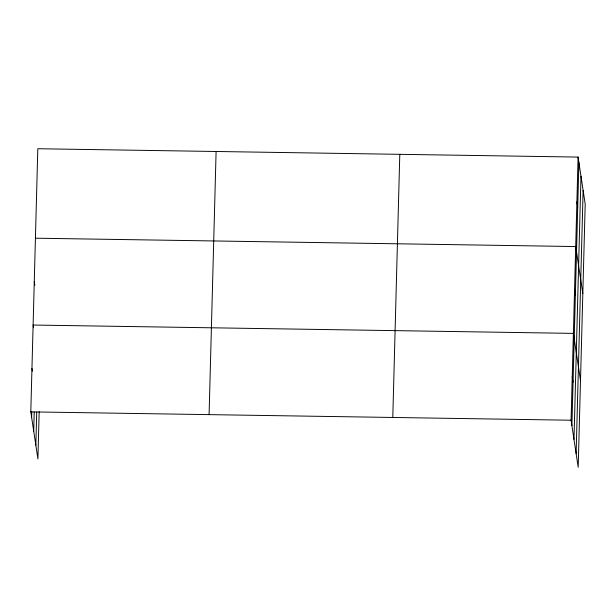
<?xml version="1.0" encoding="UTF-8"?>
<svg xmlns="http://www.w3.org/2000/svg" width="616" height="616" viewBox="0 0 616 616"><rect width="100%" height="100%" fill="white"/><g stroke="black" fill="none" stroke-linecap="round" stroke-linejoin="round"><path stroke-width="0.92" d="M39.17 411.727L37.915 458.92L30.8 411.873L37.807 148.733L578.085 157.08L585.2 204.127L578.193 467.267L571.078 420.22L578.085 157.08M31.624 417.317L31.77 411.65M33.703 431.046L34.203 412.166M35.836 445.191L36.721 412.15M209.094 414.63L216.1 151.49M392.785 417.463L399.792 154.331M571.902 425.664L578.909 162.524M573.981 439.393L580.988 176.253M576.122 453.538L583.121 190.398M35.42 238.2L575.706 246.546L582.821 293.593M30.8 411.873L571.078 420.22M576.892 201.817L577.716 207.261M574.551 289.967L575.367 295.411M580.503 380.426L573.388 333.387L33.11 325.04L33.526 327.758M572.233 376.8L573.057 382.243M34.265 281.62L34.819 285.247M31.955 368.453L32.371 371.179"/></g></svg>
